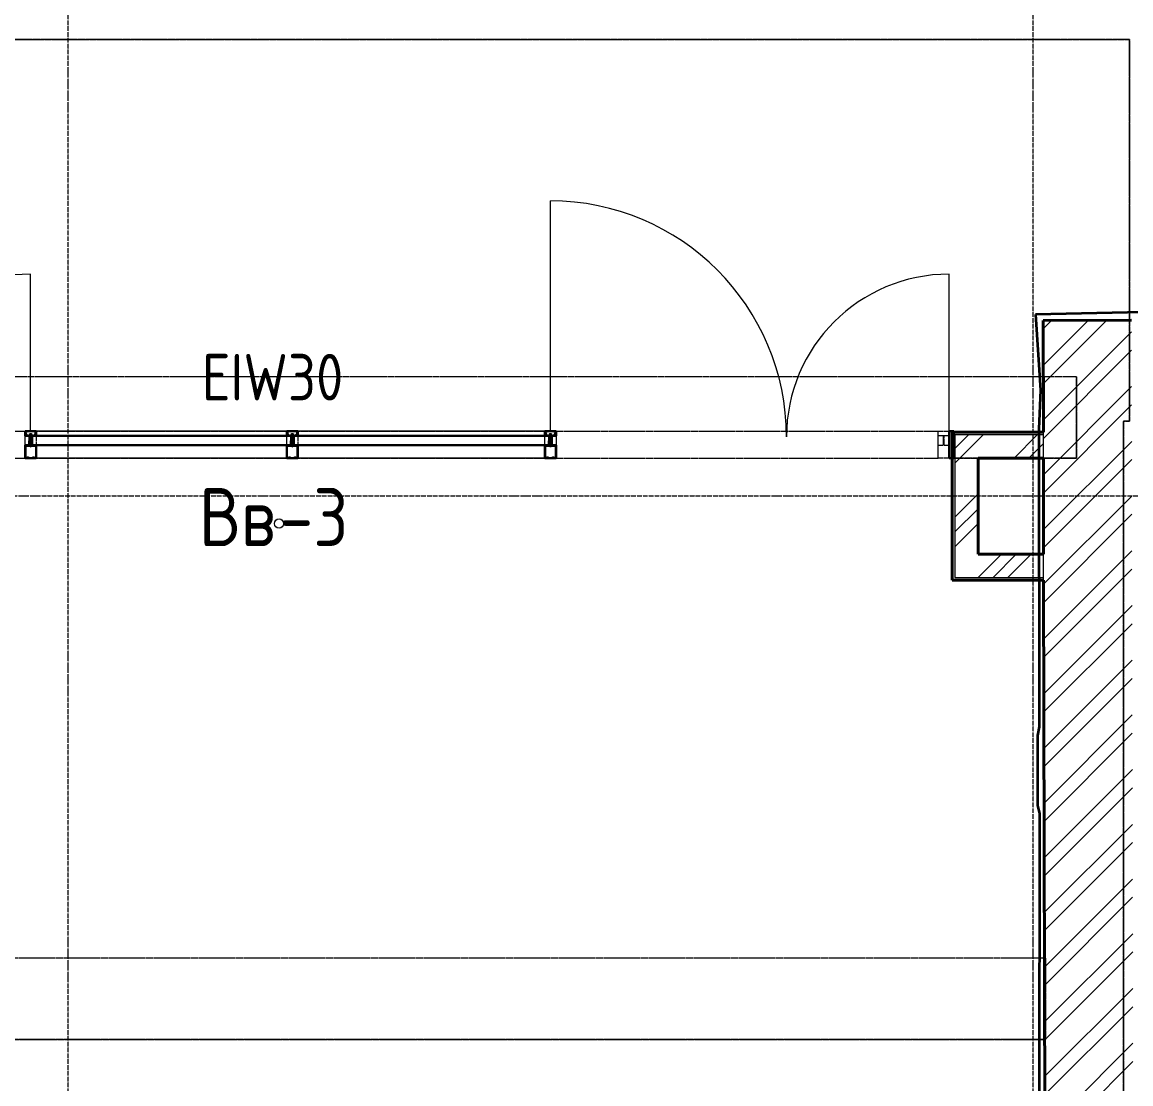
# Model space of a CAD drawing. Header units: millimetres. Extents: x 749182 to 2267578, y 70462 to 311449.
# Drawn here: x 1961583 to 1966350, y 81695 to 86260 of the extents above; entities that cross this region are included whole.
import ezdxf

# ---------------------------------------------------------------- set-up
doc = ezdxf.new("R2010")
doc.units = ezdxf.units.MM
for name, pattern in [('ADSK_Линия сетки', [25, 20, -2.5, 0, -2.5]), ('ADSK_Сверху', [4.5, 3, -1.5]), ('осеваяX2', [4, 2.5, -0.5, 0.5, -0.5])]:
    doc.linetypes.add(name, pattern=pattern)
for name, color, linetype, lineweight in [('Витраж', 7, 'Continuous', 9), ('Двери', 7, 'Continuous', 20), ('Каркас', 7, 'Continuous', 9), ('Марки', 7, 'Continuous', 20), ('Оси', 165, 'осеваяX2', 13), ('Панели витража', 7, 'Continuous', 9), ('Стены', 184, 'Continuous', 40), ('Стены внутренние', 7, 'Continuous', 18), ('Стены разрез', 7, 'Continuous', 35), ('Стены штриховка', 7, 'Continuous', 18), ('Узлы', 7, 'Continuous', 18)]:
    doc.layers.add(name, color=color, linetype=linetype, lineweight=lineweight)
doc.styles.add('GOST Common_1', font='GOST_Common.ttf', dxfattribs={"width": 0.9, "height": 250})
doc.styles.add('GOST Common_2', font='GOST_Common.ttf', dxfattribs={"width": 0.9, "height": 200})
pattern_1 = [(45, (1958220.23, 75616.62), (-179.605, 179.605), []), (45, (1958283.73, 75616.62), (0, 359.21), []), (45, (1958156.73, 75616.62), (0, 359.21), [])]

# ---------------------------------------------------------------- blocks, each defined once
blk = doc.blocks.new('Прямоугольный импост - Зазор 20х116мм-1858186-01 План 1-го этажа маркировочный')
at = {"layer": 'Витраж', "color": 253, "linetype": 'ADSK_Сверху', "true_color": 0xaaaaaa}
for p, q in [((3374.9, 8884.4), (3398.9, 8884.4)), ((3374.9, 8768.4), (3398.9, 8768.4))]:
    blk.add_line(p, q, dxfattribs=at)
blk = doc.blocks.new('Прямоугольный импост - Зазор 20х116мм-1857748-01 План 1-го этажа маркировочный')
at = {"layer": 'Витраж', "color": 253, "linetype": 'ADSK_Сверху', "true_color": 0xaaaaaa}
for p, q in [((3398.9, 8884.4), (3422.9, 8884.4)), ((4499.9, 8884.4), (4523.9, 8884.4)), ((3398.9, 8768.4), (3422.9, 8768.4)), ((4499.9, 8768.4), (4523.9, 8768.4))]:
    blk.add_line(p, q, dxfattribs=at)
blk = doc.blocks.new('Прямоугольный импост - Зазор 20х116мм-1857749-01 План 1-го этажа маркировочный')
at = {"layer": 'Витраж', "color": 253, "linetype": 'ADSK_Сверху', "true_color": 0xaaaaaa}
for p, q in [((4523.9, 8884.4), (4547.9, 8884.4)), ((5609.9, 8884.4), (5633.9, 8884.4)), ((4523.9, 8768.4), (4547.9, 8768.4)), ((5609.9, 8768.4), (5633.9, 8768.4))]:
    blk.add_line(p, q, dxfattribs=at)
blk = doc.blocks.new('Системная панель - ADSK_Cтеклопакет_40мм-1857744-01 План 1-го этажа маркировочный')
at = {"layer": 'Панели витража', "color": 253, "linetype": 'ADSK_Сверху', "true_color": 0xaaaaaa}
for p, q in [((-821.5, 20), (-845.3125, 20)), ((-845.3125, -20), (-845.3125, 20)), ((-845.3125, -20), (-821.5, -20))]:
    blk.add_line(p, q, dxfattribs=at)
blk = doc.blocks.new('Прямоугольный импост - 48х116мм простой-1857039-01 План 1-го этажа маркировочный')
at = {"layer": 'Витраж', "color": 253, "linetype": 'ADSK_Сверху', "true_color": 0xaaaaaa}
for p, q in [((5657.9, 8884.4), (5657.9, 8768.4)), ((5657.9, 8884.4), (7300.9, 8884.4)), ((7300.9, 8768.4), (7300.9, 8884.4)), ((5657.9, 8768.4), (7300.9, 8768.4))]:
    blk.add_line(p, q, dxfattribs=at)
blk = doc.blocks.new('Прямоугольный импост - 48х116мм-V19-01 План 1-го этажа маркировочный')
at = {"layer": 'Витраж', "color": 253, "linetype": 'ADSK_Сверху', "true_color": 0xaaaaaa}
for p, q in [((-24, 76), (24, 76)), ((24, 20), (0.1875, 20)), ((0.1875, 20), (0.1875, -20)), ((24, -40), (-24, -40)), ((0.1875, -20), (24, -20))]:
    blk.add_line(p, q, dxfattribs=at)
blk = doc.blocks.new('Прямоугольный импост - 48х116мм-1857751-01 План 1-го этажа маркировочный')
at = {"layer": 'Витраж', "color": 253, "linetype": 'ADSK_Сверху', "true_color": 0xaaaaaa}
for p, q in [((-24, 76), (24, 76)), ((-0.1875, 20), (-24, 20)), ((-0.1875, -20), (-0.1875, 20)), ((24, 20), (0.1875, 20)), ((0.1875, 20), (0.1875, -20)), ((-24, -20), (-0.1875, -20)), ((24, -40), (-24, -40)), ((0.1875, -20), (24, -20))]:
    blk.add_line(p, q, dxfattribs=at)
blk = doc.blocks.new('Прямоугольный импост - 48х116мм-V20-01 План 1-го этажа маркировочный')
at = {"layer": 'Витраж', "color": 253, "linetype": 'ADSK_Сверху', "true_color": 0xaaaaaa}
for p, q in [((-24, 76), (24, 76)), ((-0.1875, 20), (-24, 20)), ((-0.1875, -20), (-0.1875, 20)), ((-24, -20), (-0.1875, -20)), ((24, -40), (-24, -40))]:
    blk.add_line(p, q, dxfattribs=at)
blk = doc.blocks.new('Системная панель - ADSK_Cтеклопакет_40мм-V21-01 План 1-го этажа маркировочный')
at = {"layer": 'Панели витража', "color": 253, "linetype": 'ADSK_Сверху', "true_color": 0xaaaaaa}
blk.add_line((11.90625, 20), (11.90625, -20), dxfattribs=at)
blk = doc.blocks.new('Прямоугольный импост - Зазор 20х116мм-V22-01 План 1-го этажа маркировочный')
at = {"layer": 'Витраж', "color": 253, "linetype": 'ADSK_Сверху', "true_color": 0xaaaaaa}
for p, q in [((5633.9, 8884.4), (5657.9, 8884.4)), ((5633.9, 8768.4), (5657.9, 8768.4))]:
    blk.add_line(p, q, dxfattribs=at)
blk = doc.blocks.new('Прямоугольный импост - 48х116мм-1857753-01 План 1-го этажа маркировочный')
at = {"layer": 'Витраж', "color": 253, "linetype": 'ADSK_Сверху', "true_color": 0xaaaaaa}
for p, q in [((24, 76), (-24, 76)), ((-24, 76), (-24, 20)), ((24, 20), (24, 76)), ((-24, 20), (-0.1875, 20)), ((-0.1875, 20), (-0.1875, -20)), ((0.1875, -20), (0.1875, 20)), ((0.1875, 20), (24, 20)), ((-0.1875, -20), (-24, -20)), ((-24, -20), (-24, -40)), ((-24, -40), (24, -40)), ((24, -20), (0.1875, -20)), ((24, -40), (24, -20))]:
    blk.add_line(p, q, dxfattribs=at)
blk = doc.blocks.new('Системная панель - ADSK_Cтеклопакет_40мм-V23-01 План 1-го этажа маркировочный')
at = {"layer": 'Панели витража', "color": 253, "linetype": 'ADSK_Сверху', "true_color": 0xaaaaaa}
for p, q in [((845.3125, 20), (821.5, 20)), ((845.3125, 20), (845.3125, -20)), ((821.5, -20), (845.3125, -20))]:
    blk.add_line(p, q, dxfattribs=at)
blk = doc.blocks.new('Прямоугольный импост - Зазор 20х116мм-1854068-01 План 1-го этажа маркировочный')
at = {"layer": 'Витраж', "color": 253, "linetype": 'ADSK_Сверху', "true_color": 0xaaaaaa}
for p, q in [((-20, 76), (0, 76)), ((0, 76), (0, -40)), ((0, -40), (-20, -40))]:
    blk.add_line(p, q, dxfattribs=at)
blk = doc.blocks.new('Прямоугольный импост - 48х116мм простой-1857649-01 План 1-го этажа маркировочный')
at = {"layer": 'Витраж', "color": 253, "linetype": 'ADSK_Сверху', "true_color": 0xaaaaaa}
for p, q in [((3422.9, 8884.4), (3422.9, 8768.4)), ((3422.9, 8884.4), (4499.9, 8884.4)), ((4499.9, 8768.4), (4499.9, 8884.4)), ((3422.9, 8768.4), (4499.9, 8768.4))]:
    blk.add_line(p, q, dxfattribs=at)
blk = doc.blocks.new('Прямоугольный импост - 48х116мм простой-1857650-01 План 1-го этажа маркировочный')
at = {"layer": 'Витраж', "color": 253, "linetype": 'ADSK_Сверху', "true_color": 0xaaaaaa}
for p, q in [((4547.9, 8884.4), (4547.9, 8768.4)), ((4547.9, 8884.4), (5609.9, 8884.4)), ((5609.9, 8768.4), (5609.9, 8884.4)), ((4547.9, 8768.4), (5609.9, 8768.4))]:
    blk.add_line(p, q, dxfattribs=at)
blk = doc.blocks.new('Существующие стены 1 эт - Существующие стены 1 эт-653793-01 План 1-го этажа маркировочный')
at = {"layer": 'Стены разрез'}
for p, q in [((8181, 9396.4), (7719.1, 9385.7)), ((7719.1, 9385.7), (7741.5, 9060.9)), ((7741.5, 9060.9), (7734.5, 8894.6)), ((7734.5, 8894.6), (7735.6, 7613.7)), ((7735.6, 7613.7), (7728.9, 7576.4)), ((7728.9, 7576.4), (7728.9, 7274.8)), ((7728.9, 7274.8), (7736.7, 7240.5)), ((7736.7, 7240.5), (7733, 2799.3))]:
    blk.add_line(p, q, dxfattribs=at)
blk = doc.blocks.new('Системная панель - ADSK_Cтеклопакет_40мм-1857740-01 План 1-го этажа маркировочный')
at = {"layer": 'Панели витража', "lineweight": 30}
for p, q in [((562.3125, 20), (-562.3125, 20)), ((-562.3125, 20), (-562.3125, -20)), ((562.3125, -20), (562.3125, 20)), ((-562.3125, -20), (562.3125, -20))]:
    blk.add_line(p, q, dxfattribs=at)
blk = doc.blocks.new('Системная панель - ADSK_Cтеклопакет_40мм-1857741-01 План 1-го этажа маркировочный')
at = {"layer": 'Панели витража', "lineweight": 30}
for p, q in [((554.8125, 20), (-554.8125, 20)), ((-554.8125, 20), (-554.8125, -20)), ((554.8125, -20), (554.8125, 20)), ((-554.8125, -20), (554.8125, -20))]:
    blk.add_line(p, q, dxfattribs=at)
blk = doc.blocks.new('Прямоугольный импост - 48х116мм-1857466-01 План 1-го этажа маркировочный')
at = {"layer": 'Витраж'}
for p, q in [((4499.9, 8884.4), (3422.9, 8884.4)), ((3374.9, 8824.4), (3374.9, 8864.4)), ((4499.9, 8768.4), (3422.9, 8768.4))]:
    blk.add_line(p, q, dxfattribs=at)
blk = doc.blocks.new('Прямоугольный импост - 48х116мм-1856149-01 План 1-го этажа маркировочный')
at = {"layer": 'Витраж'}
for p, q in [((5609.9, 8884.4), (4547.9, 8884.4)), ((5657.9, 8864.4), (5657.9, 8824.4)), ((5609.9, 8768.4), (4547.9, 8768.4))]:
    blk.add_line(p, q, dxfattribs=at)
blk = doc.blocks.new('Прямоугольный импост - Зазор 20х116мм-V214-01 План 1-го этажа маркировочный')
at = {"layer": 'Витраж', "lineweight": 30}
for p, q in [((-20, 76), (0, 76)), ((-20, -40), (-20, 76)), ((0, 76), (0, -40)), ((0, -40), (-20, -40))]:
    blk.add_line(p, q, dxfattribs=at)
blk = doc.blocks.new('Прямоугольный импост - 48х116-1503859-01 План 1-го этажа маркировочный')
at = {"layer": 'Узлы'}
for p, q in [((-24, 76.5), (-24, 20.5)), ((24, 76.5), (-24, 76.5)), ((-21.5, 23), (-21.5, 74)), ((-21.5, 74), (-16.6, 74)), ((-15.1, 72.4), (-15.1, 70.9)), ((-15.1, 70.9), (-9.2, 70.9)), ((-9.2, 70.9), (-9.2, 72.4)), ((-7.6, 74), (7.6, 74)), ((9.2, 72.4), (9.2, 70.9)), ((9.2, 70.9), (15.1, 70.9)), ((15.1, 70.9), (15.1, 72.4)), ((16.6, 74), (21.5, 74)), ((21.5, 74), (21.5, 23)), ((24, 20.5), (24, 76.5)), ((-24, 20.5), (-18.1, 20.5)), ((-21, 23), (-21.5, 23)), ((-21, 26.1), (-21, 23)), ((-4.1, 26.8), (-20.2, 26.8)), ((-17.2, 24.3), (-15.8, 24.3)), ((-15, 20.5), (-11.8, 20.5)), ((-11, 21.3), (-11, 23.5)), ((-10.5, 24.3), (-10.5, 22.4)), ((-10.2, 24.3), (-5.9, 24.3)), ((-9.7, 21.7), (-8, 21.7)), ((-8, 21.7), (-8, 2.5)), ((-8, -14.1), (-8, 0)), ((-7.7, 2.2), (-6.7, 2.2)), ((-6.7, 0.3), (-7.7, 0.3)), ((-6.4, 2), (-6.4, 0.6)), ((-5.4, 5.1), (-5.4, 22.8)), ((-3.5, 5.1), (-5.4, 5.1)), ((-5.1, 23.5), (-5.1, 21.3)), ((-4.3, 20.5), (-0.8, 20.5)), ((-2.6, 23.8), (-2.6, 25.3)), ((2.6, 23.8), (-2.6, 23.8)), ((-2.5, -1.3), (-1.1, 4.3)), ((-0.8, 20.5), (0, 21.3)), ((0, 21.3), (0.8, 20.5)), ((0.8, 20.5), (4.3, 20.5)), ((1.1, 4.3), (2.5, -1.3)), ((2.6, 25.3), (2.6, 23.8)), ((5.4, 5.1), (3.5, 5.1)), ((20.2, 26.8), (4.1, 26.8)), ((5.1, 21.3), (5.1, 23.5)), ((5.4, 22.8), (5.4, 5.1)), ((5.9, 24.3), (10.2, 24.3)), ((6.4, 0.6), (6.4, 2)), ((6.7, 2.2), (7.7, 2.2)), ((7.7, 0.3), (6.7, 0.3)), ((8, 2.5), (8, 21.7)), ((8, 21.7), (9.7, 21.7)), ((8, -14.1), (8, 0)), ((10.5, 22.4), (10.5, 24.3)), ((11, 23.5), (11, 21.3)), ((11.8, 20.5), (15, 20.5)), ((15.8, 24.3), (17.2, 24.3)), ((18.1, 20.5), (24, 20.5)), ((21, 23), (21, 26.1)), ((21.5, 23), (21, 23)), ((-24, -20), (-24, -24.7)), ((-24, -27.3), (-24, -39.5)), ((-24, -39.5), (24, -39.5)), ((-21.4, -19.5), (-23.5, -19.5)), ((-23.2, -25.5), (-22.2, -25.5)), ((-22.7, -38.2), (-22.7, -27.8)), ((-22.7, -27.8), (-22, -27.8)), ((-7.4, -38.2), (-22.7, -38.2)), ((-22, -25.7), (-22.5, -25.7)), ((-21.8, -28), (-19.1, -32.6)), ((-18.3, -23.3), (-20.5, -23.3)), ((-18.9, -28.9), (-18.9, -25.5)), ((-18.9, -25.5), (-16, -25.5)), ((-17.4, -31.6), (-18.9, -28.9)), ((-5.7, -19.5), (-17.4, -19.5)), ((-14.5, -24), (-14.5, -22)), ((-14.5, -22), (-8.3, -22)), ((-8.3, -22), (-7.6, -22.7)), ((-6.9, -14.1), (-8, -14.1)), ((-0.4, -22.7), (-7.6, -22.7)), ((0, -38), (-7.4, -38.2)), ((-6.9, -14.1), (-6.6, -14.5)), ((-6.6, -14.5), (-6.2, -14.1)), ((-6.2, -14.1), (-4.3, -14.1)), ((-5.3, -19.1), (-5.7, -19.5)), ((-5, -19.5), (-5.3, -19.1)), ((5, -19.5), (-5, -19.5)), ((-2.4, -0.9), (-4.9, -3.8)), ((-4.9, -3.8), (-4.9, -14.1)), ((-4.9, -3.8), (4.9, -3.8)), ((-4.3, -14.1), (-3.9, -14.5)), ((-3.9, -14.5), (-3.6, -14.1)), ((-3.6, -14.1), (-2.5, -14.1)), ((-2.5, -14.1), (-2.5, -1.1)), ((2.4, -0.9), (-2.4, -0.9)), ((-0.4, -22.7), (0, -22.3)), ((0, -22.3), (0.4, -22.7)), ((15.9, -38.2), (0, -38)), ((7.6, -22.7), (0.4, -22.7)), ((4.9, -3.8), (2.4, -0.9)), ((2.5, -1.3), (2.5, -14.1)), ((2.5, -14.1), (3.6, -14.1)), ((3.6, -14.1), (3.9, -14.5)), ((3.9, -14.5), (4.3, -14.1)), ((4.3, -14.1), (6.2, -14.1)), ((4.9, -3.8), (4.9, -14.1)), ((5.3, -19.1), (5, -19.5)), ((5.7, -19.5), (5.3, -19.1)), ((17.4, -19.5), (5.7, -19.5)), ((6.2, -14.1), (6.6, -14.5)), ((6.6, -14.5), (6.9, -14.1)), ((8, -14.1), (6.9, -14.1)), ((7.6, -22.7), (8.3, -22)), ((8.3, -22), (14.5, -22)), ((14.5, -22), (14.5, -24)), ((22.7, -38.2), (15.9, -38.2)), ((16, -25.5), (18.9, -25.5)), ((17, -22), (17, -21.8)), ((18.9, -28.9), (17.4, -31.6)), ((20.5, -23.3), (18.3, -23.3)), ((18.9, -25.5), (18.9, -28.9)), ((19.1, -32.6), (21.8, -28)), ((23.5, -19.5), (21.4, -19.5)), ((21.8, -21.8), (21.8, -22)), ((22.5, -25.7), (22, -25.7)), ((22, -27.8), (22.7, -27.8)), ((22.2, -25.5), (23.2, -25.5)), ((22.7, -27.8), (22.7, -38.2)), ((24, -24.7), (24, -20)), ((24, -39.5), (24, -27.3))]:
    blk.add_line(p, q, dxfattribs=at)
at = {"layer": 'Узлы', "lineweight": 9}
for p, q in [((0, 28.9), (-2.4, 26.5)), ((-2.4, 26.5), (-2.4, -0.9)), ((2.4, 26.5), (0, 28.9)), ((2.4, -0.9), (2.4, 26.5)), ((-8, -19.5), (-8, -14.1)), ((-6.3, -23.7), (-6.3, -22.7)), ((6.4, -23.7), (-6.3, -23.7)), ((-5.2, -27.2), (-5.2, -23.7)), ((-5.1, -27.3), (5.1, -27.3)), ((3.9, -28.1), (-3.9, -28.1)), ((-2.6, -27.2), (-2.6, -23.7)), ((-2.5, -14.1), (-2.5, -19.5)), ((2.5, -14.1), (2.5, -19.5)), ((2.6, -27.2), (2.6, -23.7)), ((5.2, -27.2), (5.2, -23.7)), ((6.4, -22.7), (6.4, -23.7)), ((8, -14.1), (8, -19.5))]:
    blk.add_line(p, q, dxfattribs=at)
at = {"layer": 'Узлы'}
for centre, radius, start, end in [((-16.6, 72.4), 1.52, 0, 90), ((-7.6, 72.4), 1.52, 90, 180), ((7.6, 72.4), 1.52, 0, 90), ((16.6, 72.4), 1.52, 90, 180), ((-20.2, 26.1), 0.762, 90, 180), ((-17.2, 23), 1.27, 90, 180), ((-16.2, 22.8), 2.29, 180, 225.1897), ((-18.1, 20.9), 0.381, 270, 45.1897), ((-15.8, 23), 1.27, 0, 90), ((-15, 20.9), 0.381, 134.8103, 270), ((-16.9, 22.8), 2.29, 314.8103, 0), ((-11.8, 21.3), 0.762, 270, 0), ((-10.2, 23.5), 0.762, 90, 180), ((-9.7, 22.4), 0.762, 180, 270), ((-7.7, 2.5), 0.254, 180, 270), ((-7.7, 0), 0.254, 90, 180), ((-6.9, 22.8), 1.52, 360, 90), ((-6.7, 2), 0.254, 360, 90), ((-6.7, 0.6), 0.254, 270, 360), ((-5.9, 23.5), 0.762, 0, 90), ((-4.3, 21.3), 0.762, 180, 270), ((-4.1, 25.3), 1.52, 360, 90), ((0, 4), 3.63, 17.5064, 162.4936), ((0, 4), 1.09, 15, 165), ((4.1, 25.3), 1.52, 90, 180), ((4.3, 21.3), 0.762, 270, 0), ((5.9, 23.5), 0.762, 90, 180), ((6.9, 22.8), 1.52, 90, 180), ((6.7, 2), 0.254, 90, 180), ((6.7, 0.6), 0.254, 180, 270), ((7.7, 2.5), 0.254, 270, 0), ((7.7, 0), 0.254, 0, 90), ((9.7, 22.4), 0.762, 270, 0), ((10.2, 23.5), 0.762, 0, 90), ((11.8, 21.3), 0.762, 180, 270), ((15.8, 23), 1.27, 90, 180), ((16.9, 22.8), 2.29, 180, 225.1897), ((15, 20.9), 0.381, 270, 45.1897), ((17.2, 23), 1.27, 0, 90), ((18.1, 20.9), 0.381, 134.8103, 270), ((16.2, 22.8), 2.29, 314.8103, 0), ((20.2, 26.1), 0.762, 0, 90), ((-23.5, -20), 0.508, 90, 180), ((-23.2, -24.7), 0.762, 180, 270), ((-22.5, -27.3), 1.52, 90, 180), ((-22.2, -26.8), 1.27, 288.6629, 90), ((-22, -26.8), 1.02, 270, 90), ((-19.5, -21.8), 2.29, 134.8103, 180), ((-20.5, -22), 1.27, 180, 270), ((-21.4, -19.9), 0.381, 314.8103, 90), ((-18.3, -32.1), 1.02, 210, 30), ((-18.3, -22), 1.27, 270, 0), ((-17.4, -19.9), 0.381, 90, 225.1897), ((-19.3, -21.8), 2.29, 0, 45.1897), ((-16, -24), 1.52, 270, 0), ((16, -24), 1.52, 180, 270), ((19.3, -21.8), 2.29, 134.8103, 180), ((18.3, -22), 1.27, 180, 270), ((18.3, -32.1), 1.02, 150, 330), ((17.4, -19.9), 0.381, 314.8103, 90), ((20.5, -22), 1.27, 270, 0), ((21.4, -19.9), 0.381, 90, 225.1897), ((22.2, -26.8), 1.27, 90, 251.3371), ((22, -26.8), 1.02, 90, 270), ((19.5, -21.8), 2.29, 0, 45.1897), ((22.5, -27.3), 1.52, 360, 90), ((23.2, -24.7), 0.762, 270, 0), ((23.5, -20), 0.508, 0, 90)]:
    blk.add_arc(centre, radius, start, end, dxfattribs=at)
at = {"layer": 'Узлы', "lineweight": 9}
for centre, radius, start, end in [((-3.9, -26.7), 1.38, 200.9416, 339.0732), ((0, -23.9), 4.19, 234.2873, 305.7127), ((3.9, -26.7), 1.38, 200.9416, 339.0732)]:
    blk.add_arc(centre, radius, start, end, dxfattribs=at)
blk = doc.blocks.new('Прямоугольный импост - 48х116мм-1856729-01 План 1-го этажа маркировочный')
at = {"layer": 'Витраж', "lineweight": 30}
for p, q in [((-24, 20), (-24, 76)), ((-24, 76), (24, 76)), ((24, 76), (24, 20)), ((-0.1875, 20), (-24, 20)), ((-0.1875, -20), (-0.1875, 20)), ((24, 20), (0.1875, 20)), ((0.1875, 20), (0.1875, -20)), ((-24, -40), (-24, -20)), ((-24, -20), (-0.1875, -20)), ((24, -40), (-24, -40)), ((0.1875, -20), (24, -20)), ((24, -20), (24, -40))]:
    blk.add_line(p, q, dxfattribs=at)
blk = doc.blocks.new('Прямоугольный импост - 48х116мм-1856723-01 План 1-го этажа маркировочный')
at = {"layer": 'Витраж', "lineweight": 30}
for p, q in [((-24, 20), (-24, 76)), ((-24, 76), (24, 76)), ((24, 76), (24, 20)), ((-0.1875, 20), (-24, 20)), ((-0.1875, -20), (-0.1875, 20)), ((24, 20), (0.1875, 20)), ((0.1875, 20), (0.1875, -20)), ((-24, -40), (-24, -20)), ((-24, -20), (-0.1875, -20)), ((24, -40), (-24, -40)), ((0.1875, -20), (24, -20)), ((24, -20), (24, -40))]:
    blk.add_line(p, q, dxfattribs=at)
blk = doc.blocks.new('Дверь-Витраж-Двойная-Витрина - Дв-3-1857483-01 План 1-го этажа маркировочный')
at = {"layer": 'Двери'}
for p, q in [((-857.40625, 40), (-857.40625, 1030.3625)), ((857.40625, 40), (857.40625, 715.55))]:
    blk.add_line(p, q, dxfattribs=at)
for centre, radius, start, end in [((-857.40625, 15.55), 1014.8125, 0, 90), ((857.40625, 15.55), 700, 90, 180)]:
    blk.add_arc(centre, radius, start, end, dxfattribs=at)
blk = doc.blocks.new('Дверь-Витраж-Двойная-Витрина - Дв-3-1857484-01 План 1-го этажа маркировочный')
at = {"layer": 'Двери'}
for p, q in [((-857.40625, 40), (-857.40625, 1030.3625)), ((857.40625, 40), (857.40625, 715.55))]:
    blk.add_line(p, q, dxfattribs=at)
for centre, radius, start, end in [((-857.40625, 15.55), 1014.8125, 0, 90), ((857.40625, 15.55), 700, 90, 180)]:
    blk.add_arc(centre, radius, start, end, dxfattribs=at)
blk = doc.blocks.new('ADSK_Марка_Стена - Экземпляр_ADSK_Позиция-74353-01 План 1-го этажа маркировочный')
at = {"layer": 'Марки', "lineweight": 9}
blk.add_circle((0, 0), 0.2, dxfattribs=at)

msp = doc.modelspace()

# ---------------------------------------------------------------- hatches: boundary and pattern name
at = {"layer": 'Стены внутренние', "lineweight": 9}
h = msp.add_hatch(dxfattribs=at)
h.set_pattern_fill('FP_1', color=256, style=0, pattern_type=2)
h.set_pattern_definition([(45, (1958220.23, 75616.62), (-117.8655, 117.8655), []), (45, (1958298.8, 75616.62), (-117.8655, 117.8655), [])])
h.paths.add_polyline_path([(1965985.8138, 78312.7241), (1966365.8131, 78313.4695), (1966352.7391, 84977.8664), (1965972.7398, 84977.121), (1965985.8124, 78313.4695)])
h = msp.add_hatch(dxfattribs=at)
h.set_pattern_fill('FP_6', color=256, style=0, pattern_type=2)
h.set_pattern_definition(pattern_1)
h.paths.add_polyline_path([(1965693.6039, 83972.0039), (1965693.6039, 84485.0148), (1965593.6039, 84485.0148), (1965593.6039, 83972.0039)])
h = msp.add_hatch(dxfattribs=at)
h.set_pattern_fill('FP_6', color=256, style=0, pattern_type=2)
h.set_pattern_definition(pattern_1)
h.paths.add_polyline_path([(1965973.9014, 84385.0148), (1965972.7398, 84485.0148), (1965693.6039, 84485.0148), (1965693.6039, 84385.0148), (1965973.7052, 84385.0148)])
h = msp.add_hatch(dxfattribs=at)
h.set_pattern_fill('FP_6', color=256, style=0, pattern_type=2)
h.set_pattern_definition(pattern_1)
h.paths.add_polyline_path([(1965955.6422, 83872.0039), (1965974.9078, 83872.0039), (1965973.9014, 83972.0039), (1965593.6039, 83972.0039), (1965593.6039, 83872.0039), (1965955.28, 83872.0039)])

# ---------------------------------------------------------------- linework, layer by layer
at = {"layer": 'Каркас', "color": 253, "linetype": 'ADSK_Сверху', "true_color": 0xb2b2b2}
for p, q in [((1958839.8769, 86185.0148), (1966343.7052, 86185.0148)), ((1966343.7052, 86185.0148), (1966343.7052, 84543.6161)), ((1966116.852, 84735.0148), (1958915.0792, 84735.0148)), ((1966116.852, 84735.0148), (1966116.852, 84385.0148)), ((1966343.7052, 84543.6161), (1966318.7052, 84543.6161)), ((1966318.7052, 84543.6161), (1966318.7052, 78156.6386)), ((1965581.6039, 84385.0148), (1966116.852, 84385.0148)), ((1965983.6215, 82235.0148), (1958781.852, 82235.0148)), ((1965983.6215, 82235.0148), (1965983.6215, 81885.0148)), ((1958781.852, 81885.0148), (1965983.6215, 81885.0148))]:
    msp.add_line(p, q, dxfattribs=at)
at = {"layer": 'Каркас', "color": 253, "linetype": 'ADSK_Сверху', "true_color": 0xaaaaaa}
for p, q in [((1966343.7052, 86185.0148), (1958839.8769, 86185.0148)), ((1966343.7052, 84543.6161), (1966343.7052, 86185.0148)), ((1966116.852, 84735.0148), (1958915.0792, 84735.0148)), ((1966116.852, 84385.0148), (1966116.852, 84735.0148)), ((1966318.7052, 84543.6161), (1966343.7052, 84543.6161)), ((1966318.7052, 78156.6386), (1966318.7052, 84543.6161)), ((1966116.852, 84385.0148), (1965581.6039, 84385.0148)), ((1965983.6215, 82235.0148), (1958781.852, 82235.0148)), ((1965983.6215, 81885.0148), (1965983.6215, 82235.0148)), ((1965983.6215, 81885.0148), (1958781.852, 81885.0148))]:
    msp.add_line(p, q, dxfattribs=at)
at = {"layer": 'Оси', "linetype": 'ADSK_Линия сетки'}
for p, q in [((1961780.1361, 71313.2448), (1961780.1361, 120038.4712)), ((1965930.1361, 71313.2448), (1965930.1361, 97285.4199)), ((1947134.001, 84223.407), (2009148.6289, 84223.407))]:
    msp.add_line(p, q, dxfattribs=at)
at = {"layer": 'Стены внутренние', "lineweight": 40}
for p, q in [((1966352.7391, 84977.8664), (1965972.7398, 84977.121)), ((1965972.7398, 84977.121), (1965973.6816, 84497.0148)), ((1965581.6039, 84497.0148), (1965581.6039, 83860.0039)), ((1965973.6816, 84497.0148), (1965581.6039, 84497.0148)), ((1965693.6039, 83972.0039), (1965693.6039, 84385.0148)), ((1965693.6039, 84385.0148), (1965973.9014, 84385.0148)), ((1965973.9014, 84385.0148), (1965974.7116, 83972.0039)), ((1965974.7116, 83972.0039), (1965693.6039, 83972.0039)), ((1965581.6039, 83860.0039), (1965974.9313, 83860.0039)), ((1965974.9313, 83860.0039), (1965985.8138, 78312.7241))]:
    msp.add_line(p, q, dxfattribs=at)
at = {"layer": 'Стены внутренние', "color": 253, "linetype": 'ADSK_Сверху', "true_color": 0xaaaaaa}
for p, q in [((1965581.6039, 84501.0148), (1965569.1384, 84501.0148)), ((1965581.6039, 84501.0148), (1965581.6039, 84385.0148)), ((1965569.1384, 84385.0148), (1965581.6039, 84385.0148))]:
    msp.add_line(p, q, dxfattribs=at)
at = {"layer": 'Стены штриховка'}
for p, q in [((1965973.6856, 84495.0148), (1965581.6039, 84495.0148)), ((1965583.6039, 84497.0148), (1965583.6039, 83860.0039)), ((1965593.6039, 84495.0148), (1965593.6039, 84497.0148)), ((1965593.6039, 84485.0148), (1965593.6039, 83872.0039)), ((1965973.7052, 84485.0148), (1965593.6039, 84485.0148)), ((1965973.9014, 84385.0148), (1965973.6816, 84497.0148)), ((1965974.9313, 83860.0039), (1965974.7116, 83972.0039)), ((1965583.6039, 83872.0039), (1965581.6039, 83872.0039)), ((1965581.6039, 83862.0039), (1965974.9274, 83862.0039)), ((1965593.6039, 83872.0039), (1965974.9078, 83872.0039))]:
    msp.add_line(p, q, dxfattribs=at)

# ---------------------------------------------------------------- block references
at = {"layer": 'Витраж', "color": 253, "linetype": 'ADSK_Сверху', "true_color": 0xaaaaaa}
for name, p in [('Прямоугольный импост - 48х116мм простой-1857039-01 План 1-го этажа маркировочный', (1954294.2258, 75616.6187)), ('Прямоугольный импост - Зазор 20х116мм-1858186-01 План 1-го этажа маркировочный', (1958220.2258, 75616.6187)), ('Прямоугольный импост - Зазор 20х116мм-1857748-01 План 1-го этажа маркировочный', (1958220.2258, 75616.6187)), ('Прямоугольный импост - 48х116мм простой-1857649-01 План 1-го этажа маркировочный', (1958220.2258, 75616.6187)), ('Прямоугольный импост - Зазор 20х116мм-1857749-01 План 1-го этажа маркировочный', (1958220.2258, 75616.6187)), ('Прямоугольный импост - 48х116мм простой-1857650-01 План 1-го этажа маркировочный', (1958220.2258, 75616.6187)), ('Прямоугольный импост - Зазор 20х116мм-V22-01 План 1-го этажа маркировочный', (1958220.2258, 75616.6187)), ('Прямоугольный импост - 48х116мм простой-1857039-01 План 1-го этажа маркировочный', (1958220.2258, 75616.6187))]:
    msp.add_blockref(name, p, dxfattribs=at)
at = {"layer": 'Витраж', "color": 253, "linetype": 'ADSK_Сверху', "true_color": 0xaaaaaa, "extrusion": (0, 0, -1), "rotation": 180}
for name, p in [('Прямоугольный импост - 48х116мм-V19-01 План 1-го этажа маркировочный', (-1961619.1384, 84461.0148)), ('Прямоугольный импост - 48х116мм-1857751-01 План 1-го этажа маркировочный', (-1962744.1384, 84461.0148)), ('Прямоугольный импост - 48х116мм-V20-01 План 1-го этажа маркировочный', (-1963854.1384, 84461.0148)), ('Прямоугольный импост - 48х116мм-1857753-01 План 1-го этажа маркировочный', (-1965545.1384, 84461.0148)), ('Прямоугольный импост - Зазор 20х116мм-1854068-01 План 1-го этажа маркировочный', (-1965589.1384, 84461.0148))]:
    msp.add_blockref(name, p, dxfattribs=at)
at = {"layer": 'Витраж'}
for name in ['Прямоугольный импост - 48х116мм-1857466-01 План 1-го этажа маркировочный', 'Прямоугольный импост - 48х116мм-1856149-01 План 1-го этажа маркировочный']:
    msp.add_blockref(name, (1958220.2258, 75616.6187), dxfattribs=at)
at = {"layer": 'Витраж', "lineweight": 9, "extrusion": (0, 0, -1), "rotation": 180}
for p in [(-1961619.1384, 84461.5148), (-1962744.1384, 84461.5148), (-1963854.1384, 84461.5148)]:
    msp.add_blockref('Прямоугольный импост - 48х116-1503859-01 План 1-го этажа маркировочный', p, dxfattribs=at)
at = {"layer": 'Витраж', "extrusion": (0, 0, -1), "rotation": 180}
for name, p in [('Прямоугольный импост - 48х116мм-1856723-01 План 1-го этажа маркировочный', (-1961619.1384, 84461.0148)), ('Прямоугольный импост - 48х116мм-1856729-01 План 1-го этажа маркировочный', (-1962744.1384, 84461.0148)), ('Прямоугольный импост - 48х116мм-1856723-01 План 1-го этажа маркировочный', (-1963854.1384, 84461.0148)), ('Прямоугольный импост - Зазор 20х116мм-V214-01 План 1-го этажа маркировочный', (-1965589.1384, 84461.0148))]:
    msp.add_blockref(name, p, dxfattribs=at)
at = {"layer": 'Двери'}
for name, p in [('Дверь-Витраж-Двойная-Витрина - Дв-3-1857484-01 План 1-го этажа маркировочный', (1960761.5446, 84461.0148)), ('Дверь-Витраж-Двойная-Витрина - Дв-3-1857483-01 План 1-го этажа маркировочный', (1964711.7321, 84461.0148))]:
    msp.add_blockref(name, p, dxfattribs=at)
at = {"layer": 'Марки', "xscale": 99.99999999999993, "yscale": 99.99999999999993, "zscale": 99.99999999999993}
msp.add_blockref('ADSK_Марка_Стена - Экземпляр_ADSK_Позиция-74353-01 План 1-го этажа маркировочный', (1962687.102, 84103.7156), dxfattribs=at)
at = {"layer": 'Панели витража', "color": 253, "linetype": 'ADSK_Сверху', "true_color": 0xaaaaaa}
for name, p in [('Системная панель - ADSK_Cтеклопакет_40мм-V23-01 План 1-го этажа маркировочный', (1960773.6384, 84461.0148)), ('Системная панель - ADSK_Cтеклопакет_40мм-1857744-01 План 1-го этажа маркировочный', (1964699.6384, 84461.0148)), ('Системная панель - ADSK_Cтеклопакет_40мм-V21-01 План 1-го этажа маркировочный', (1965557.2321, 84461.0148))]:
    msp.add_blockref(name, p, dxfattribs=at)
at = {"layer": 'Панели витража'}
for name, p in [('Системная панель - ADSK_Cтеклопакет_40мм-1857740-01 План 1-го этажа маркировочный', (1962181.6384, 84461.0148)), ('Системная панель - ADSK_Cтеклопакет_40мм-1857741-01 План 1-го этажа маркировочный', (1963299.1384, 84461.0148))]:
    msp.add_blockref(name, p, dxfattribs=at)
at = {"layer": 'Стены', "color": 243, "true_color": 0xbb5389}
msp.add_blockref('Существующие стены 1 эт - Существующие стены 1 эт-653793-01 План 1-го этажа маркировочный', (1958220.2258, 75616.6187), dxfattribs=at)

# ---------------------------------------------------------------- texts
at = {"layer": 'Марки', "lineweight": 9, "attachment_point": 1}
for s, insert, char_height, width, style in [('EIW30', (1962355.1712, 84833.3426), 200, 779.24025, 'GOST Common_1'), ('Вв', (1962343.0212, 84256.6968), 250, 418.480875, 'GOST Common_2'), ('-3', (1962688.3024, 84256.6968), 250, 389.620125, 'GOST Common_2')]:
    msp.add_mtext(s, dxfattribs=dict(at, insert=insert, char_height=char_height, width=width, style=style))

doc.saveas('drawing.dxf')
